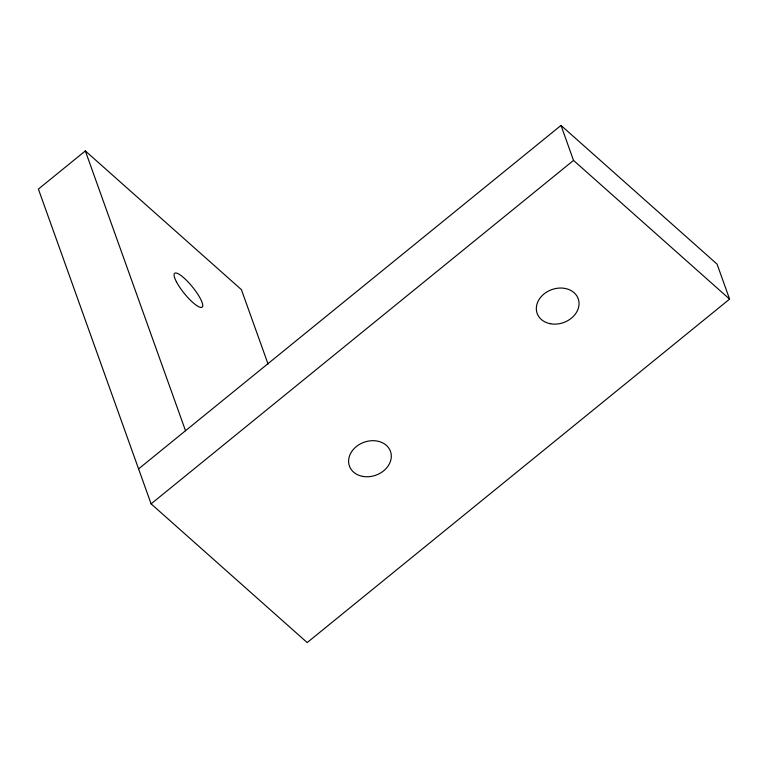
<?xml version="1.0" encoding="UTF-8"?>
<svg xmlns="http://www.w3.org/2000/svg" width="768" height="768" viewBox="0 0 768 768"><rect width="100%" height="100%" fill="white"/><g stroke="black" fill="none" stroke-linecap="round" stroke-linejoin="round"><path stroke-width="1.15" d="M268.07 364.099L241.411 289.642L85.334 150.922L38.4 189.082L151.104 503.856L307.181 642.576L729.6 299.117L717.082 264.144L561.005 125.424L138.586 468.883M151.104 503.856L573.523 160.406L561.005 125.424M573.523 160.406L729.6 299.117M85.334 150.922L185.52 430.714M550.291 323.722A21.811 17.51 -19.7 0 0 578.746 300.586A21.811 17.51 -19.7 0 0 544.032 293.942A21.811 17.51 -19.7 0 0 550.291 323.722M362.554 476.362A21.811 17.51 -19.7 0 0 391.008 453.235A21.811 17.51 -19.7 0 0 356.294 446.592A21.811 17.51 -19.7 0 0 362.554 476.362M176.362 281.674A21.811 5.222 50.9 0 0 201.178 307.469A21.811 5.222 50.9 0 0 187.718 281.549A21.811 5.222 50.9 0 0 176.362 281.674"/></g></svg>
